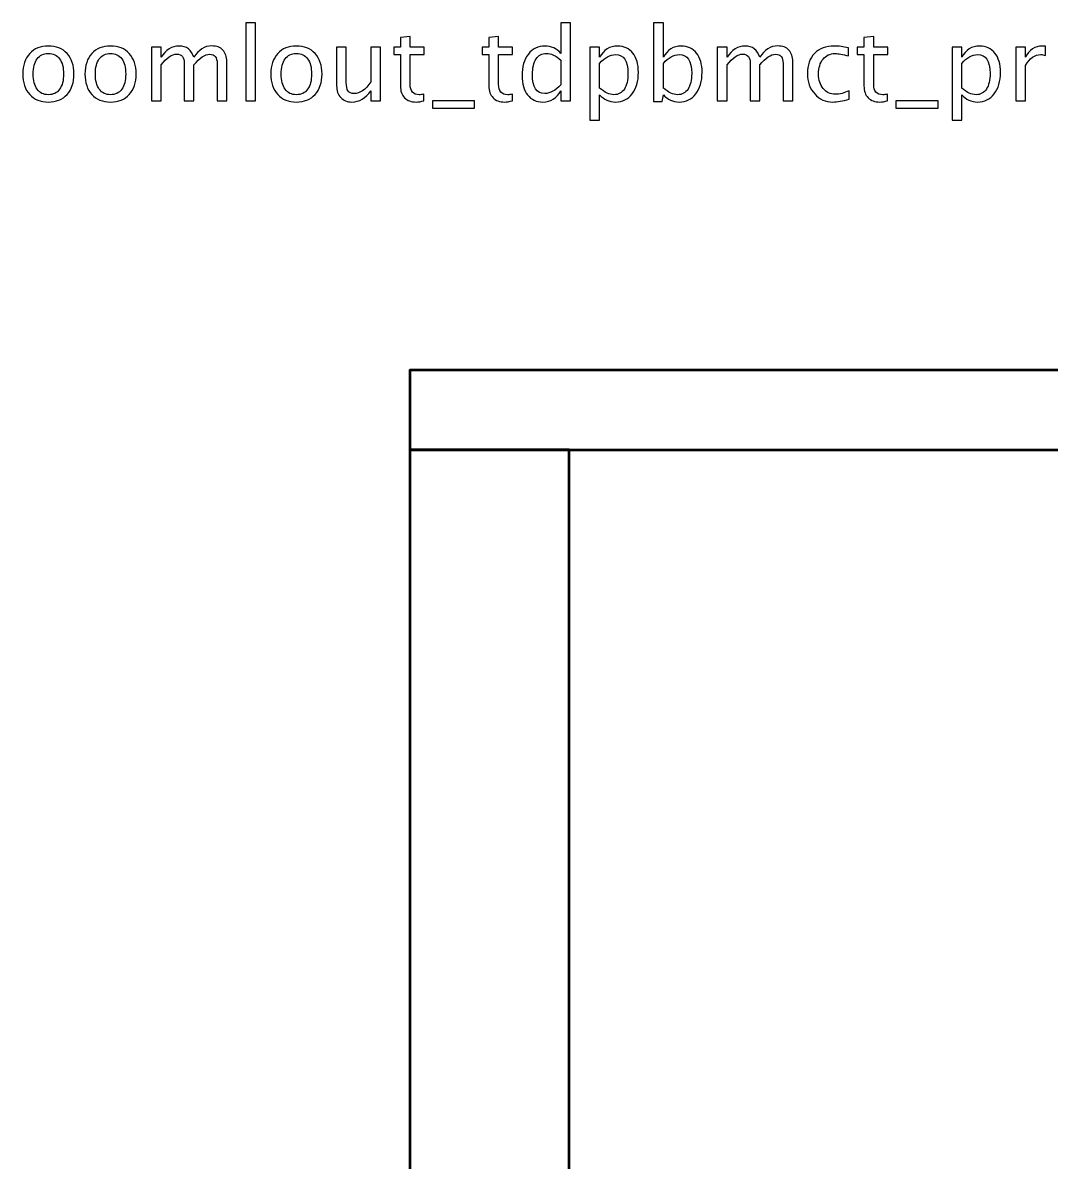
# Model space of a CAD drawing. Header units: centimetres. Extents: x -27.2 to 31.2, y -25.2 to 36.7.
# Drawn here: x -27.22 to -1.4, y 8.12 to 36.72 of the extents above; entities that cross this region are included whole.
import ezdxf

# ---------------------------------------------------------------- set-up
doc = ezdxf.new("R2010")
doc.units = ezdxf.units.CM
doc.header["$MEASUREMENT"] = 0
doc.layers.add('Layer 1', color=7, linetype='Continuous')

msp = doc.modelspace()

# ---------------------------------------------------------------- linework, layer by layer
at = {"layer": 'Layer 1', "lineweight": 53}
for points in [[(-17.5, 25.99999), (17.5, 25.99999), (17.5, 27.99999), (-17.5, 27.99999), (-17.5, 25.99999)], [(-17.5, -19.00001), (-13.5, -19.00001), (-13.5, 25.99999), (-17.5, 25.99999), (-17.5, -19.00001)]]:
    msp.add_lwpolyline(points, close=True, dxfattribs=at)
at = {"layer": 'Layer 1'}
for points, knots in [([(-21.61954, 34.76594), (-21.61954, 34.76594), (-21.61954, 36.72428), (-21.61954, 36.72428), (-21.61954, 36.72428), (-21.61954, 36.72428), (-21.3757, 36.72428), (-21.3757, 36.72428), (-21.3757, 36.72428), (-21.3757, 36.72428), (-21.3757, 34.76594), (-21.3757, 34.76594), (-21.3757, 34.76594), (-21.3757, 34.76594), (-21.61954, 34.76594), (-21.61954, 34.76594)], [0, 0, 0, 0, 0.2, 0.2, 0.2, 0.2, 0.4, 0.4, 0.4, 0.4, 0.6, 0.6, 0.6, 0.6, 1, 1, 1, 1]), ([(-13.71252, 34.76594), (-13.71252, 34.76594), (-13.71252, 35.01867), (-13.71252, 35.01867), (-13.71252, 35.01867), (-13.812, 34.82986), (-13.96186, 34.73546), (-14.1621, 34.73546), (-14.1621, 34.73546), (-14.32466, 34.73546), (-14.45251, 34.7943), (-14.54564, 34.91241), (-14.54564, 34.91241), (-14.63877, 35.03052), (-14.68534, 35.19181), (-14.68534, 35.39628), (-14.68534, 35.39628), (-14.68534, 35.6198), (-14.63242, 35.79972), (-14.52701, 35.93603), (-14.52701, 35.93603), (-14.42118, 36.07192), (-14.28233, 36.14008), (-14.11003, 36.14008), (-14.11003, 36.14008), (-13.95043, 36.14008), (-13.81751, 36.07912), (-13.71252, 35.95678), (-13.71252, 35.95678), (-13.71252, 35.95678), (-13.71252, 36.72428), (-13.71252, 36.72428), (-13.71252, 36.72428), (-13.71252, 36.72428), (-13.46868, 36.72428), (-13.46868, 36.72428), (-13.46868, 36.72428), (-13.46868, 36.72428), (-13.46868, 34.76594), (-13.46868, 34.76594), (-13.46868, 34.76594), (-13.46868, 34.76594), (-13.71252, 34.76594), (-13.71252, 34.76594)], [0, 0, 0, 0, 0.08333333, 0.08333333, 0.08333333, 0.08333333, 0.16666667, 0.16666667, 0.16666667, 0.16666667, 0.25, 0.25, 0.25, 0.25, 0.33333333, 0.33333333, 0.33333333, 0.33333333, 0.41666667, 0.41666667, 0.41666667, 0.41666667, 0.5, 0.5, 0.5, 0.5, 0.58333333, 0.58333333, 0.58333333, 0.58333333, 0.66666667, 0.66666667, 0.66666667, 0.66666667, 0.75, 0.75, 0.75, 0.75, 0.83333333, 0.83333333, 0.83333333, 0.83333333, 1, 1, 1, 1]), ([(-11.38164, 34.7507), (-11.38164, 34.7507), (-11.38164, 36.72428), (-11.38164, 36.72428), (-11.38164, 36.72428), (-11.38164, 36.72428), (-11.1378, 36.72428), (-11.1378, 36.72428), (-11.1378, 36.72428), (-11.1378, 36.72428), (-11.1378, 35.85772), (-11.1378, 35.85772), (-11.1378, 35.85772), (-11.03789, 36.0461), (-10.88761, 36.14008), (-10.68737, 36.14008), (-10.68737, 36.14008), (-10.52524, 36.14008), (-10.39781, 36.08124), (-10.30468, 35.96313), (-10.30468, 35.96313), (-10.21155, 35.84502), (-10.16498, 35.68373), (-10.16498, 35.47926), (-10.16498, 35.47926), (-10.16498, 35.25658), (-10.2179, 35.07667), (-10.32331, 34.94035), (-10.32331, 34.94035), (-10.42872, 34.80362), (-10.56757, 34.73546), (-10.73944, 34.73546), (-10.73944, 34.73546), (-10.89904, 34.73546), (-11.03197, 34.79642), (-11.1378, 34.91876), (-11.1378, 34.91876), (-11.1378, 34.91876), (-11.16743, 34.7507), (-11.16743, 34.7507), (-11.16743, 34.7507), (-11.16743, 34.7507), (-11.38164, 34.7507), (-11.38164, 34.7507)], [0, 0, 0, 0, 0.08333333, 0.08333333, 0.08333333, 0.08333333, 0.16666667, 0.16666667, 0.16666667, 0.16666667, 0.25, 0.25, 0.25, 0.25, 0.33333333, 0.33333333, 0.33333333, 0.33333333, 0.41666667, 0.41666667, 0.41666667, 0.41666667, 0.5, 0.5, 0.5, 0.5, 0.58333333, 0.58333333, 0.58333333, 0.58333333, 0.66666667, 0.66666667, 0.66666667, 0.66666667, 0.75, 0.75, 0.75, 0.75, 0.83333333, 0.83333333, 0.83333333, 0.83333333, 1, 1, 1, 1]), ([(-17.1466, 34.76636), (-17.22195, 34.74562), (-17.28757, 34.73546), (-17.34303, 34.73546), (-17.34303, 34.73546), (-17.46749, 34.73546), (-17.56443, 34.77102), (-17.63386, 34.84214), (-17.63386, 34.84214), (-17.70371, 34.91326), (-17.73842, 35.0119), (-17.73842, 35.13847), (-17.73842, 35.13847), (-17.73842, 35.13847), (-17.73842, 35.92926), (-17.73842, 35.92926), (-17.73842, 35.92926), (-17.73842, 35.92926), (-17.90691, 35.92926), (-17.90691, 35.92926), (-17.90691, 35.92926), (-17.90691, 35.92926), (-17.90691, 36.11214), (-17.90691, 36.11214), (-17.90691, 36.11214), (-17.90691, 36.11214), (-17.73842, 36.11214), (-17.73842, 36.11214), (-17.73842, 36.11214), (-17.73842, 36.11214), (-17.73842, 36.35556), (-17.73842, 36.35556), (-17.73842, 36.35556), (-17.73842, 36.35556), (-17.49458, 36.37884), (-17.49458, 36.37884), (-17.49458, 36.37884), (-17.49458, 36.37884), (-17.49458, 36.11214), (-17.49458, 36.11214), (-17.49458, 36.11214), (-17.49458, 36.11214), (-17.14152, 36.11214), (-17.14152, 36.11214), (-17.14152, 36.11214), (-17.14152, 36.11214), (-17.14152, 35.92926), (-17.14152, 35.92926), (-17.14152, 35.92926), (-17.14152, 35.92926), (-17.49458, 35.92926), (-17.49458, 35.92926), (-17.49458, 35.92926), (-17.49458, 35.92926), (-17.49458, 35.1825), (-17.49458, 35.1825), (-17.49458, 35.1825), (-17.49458, 35.00639), (-17.41796, 34.91834), (-17.26513, 34.91834), (-17.26513, 34.91834), (-17.23254, 34.91834), (-17.19317, 34.92384), (-17.1466, 34.93443), (-17.1466, 34.93443), (-17.1466, 34.93443), (-17.1466, 34.76636), (-17.1466, 34.76636)], [0, 0, 0, 0, 0.05555556, 0.05555556, 0.05555556, 0.05555556, 0.11111111, 0.11111111, 0.11111111, 0.11111111, 0.16666667, 0.16666667, 0.16666667, 0.16666667, 0.22222222, 0.22222222, 0.22222222, 0.22222222, 0.27777778, 0.27777778, 0.27777778, 0.27777778, 0.33333333, 0.33333333, 0.33333333, 0.33333333, 0.38888889, 0.38888889, 0.38888889, 0.38888889, 0.44444444, 0.44444444, 0.44444444, 0.44444444, 0.5, 0.5, 0.5, 0.5, 0.55555556, 0.55555556, 0.55555556, 0.55555556, 0.61111111, 0.61111111, 0.61111111, 0.61111111, 0.66666667, 0.66666667, 0.66666667, 0.66666667, 0.72222222, 0.72222222, 0.72222222, 0.72222222, 0.77777778, 0.77777778, 0.77777778, 0.77777778, 0.83333333, 0.83333333, 0.83333333, 0.83333333, 0.88888889, 0.88888889, 0.88888889, 0.88888889, 1, 1, 1, 1]), ([(-14.92664, 34.76636), (-15.00199, 34.74562), (-15.06761, 34.73546), (-15.12307, 34.73546), (-15.12307, 34.73546), (-15.24753, 34.73546), (-15.34447, 34.77102), (-15.4139, 34.84214), (-15.4139, 34.84214), (-15.48375, 34.91326), (-15.51846, 35.0119), (-15.51846, 35.13847), (-15.51846, 35.13847), (-15.51846, 35.13847), (-15.51846, 35.92926), (-15.51846, 35.92926), (-15.51846, 35.92926), (-15.51846, 35.92926), (-15.68695, 35.92926), (-15.68695, 35.92926), (-15.68695, 35.92926), (-15.68695, 35.92926), (-15.68695, 36.11214), (-15.68695, 36.11214), (-15.68695, 36.11214), (-15.68695, 36.11214), (-15.51846, 36.11214), (-15.51846, 36.11214), (-15.51846, 36.11214), (-15.51846, 36.11214), (-15.51846, 36.35556), (-15.51846, 36.35556), (-15.51846, 36.35556), (-15.51846, 36.35556), (-15.27462, 36.37884), (-15.27462, 36.37884), (-15.27462, 36.37884), (-15.27462, 36.37884), (-15.27462, 36.11214), (-15.27462, 36.11214), (-15.27462, 36.11214), (-15.27462, 36.11214), (-14.92156, 36.11214), (-14.92156, 36.11214), (-14.92156, 36.11214), (-14.92156, 36.11214), (-14.92156, 35.92926), (-14.92156, 35.92926), (-14.92156, 35.92926), (-14.92156, 35.92926), (-15.27462, 35.92926), (-15.27462, 35.92926), (-15.27462, 35.92926), (-15.27462, 35.92926), (-15.27462, 35.1825), (-15.27462, 35.1825), (-15.27462, 35.1825), (-15.27462, 35.00639), (-15.198, 34.91834), (-15.04517, 34.91834), (-15.04517, 34.91834), (-15.01258, 34.91834), (-14.97321, 34.92384), (-14.92664, 34.93443), (-14.92664, 34.93443), (-14.92664, 34.93443), (-14.92664, 34.76636), (-14.92664, 34.76636)], [0, 0, 0, 0, 0.05555556, 0.05555556, 0.05555556, 0.05555556, 0.11111111, 0.11111111, 0.11111111, 0.11111111, 0.16666667, 0.16666667, 0.16666667, 0.16666667, 0.22222222, 0.22222222, 0.22222222, 0.22222222, 0.27777778, 0.27777778, 0.27777778, 0.27777778, 0.33333333, 0.33333333, 0.33333333, 0.33333333, 0.38888889, 0.38888889, 0.38888889, 0.38888889, 0.44444444, 0.44444444, 0.44444444, 0.44444444, 0.5, 0.5, 0.5, 0.5, 0.55555556, 0.55555556, 0.55555556, 0.55555556, 0.61111111, 0.61111111, 0.61111111, 0.61111111, 0.66666667, 0.66666667, 0.66666667, 0.66666667, 0.72222222, 0.72222222, 0.72222222, 0.72222222, 0.77777778, 0.77777778, 0.77777778, 0.77777778, 0.83333333, 0.83333333, 0.83333333, 0.83333333, 0.88888889, 0.88888889, 0.88888889, 0.88888889, 1, 1, 1, 1]), ([(-5.50874, 34.76636), (-5.58409, 34.74562), (-5.64971, 34.73546), (-5.70517, 34.73546), (-5.70517, 34.73546), (-5.82963, 34.73546), (-5.92657, 34.77102), (-5.996, 34.84214), (-5.996, 34.84214), (-6.06585, 34.91326), (-6.10056, 35.0119), (-6.10056, 35.13847), (-6.10056, 35.13847), (-6.10056, 35.13847), (-6.10056, 35.92926), (-6.10056, 35.92926), (-6.10056, 35.92926), (-6.10056, 35.92926), (-6.26905, 35.92926), (-6.26905, 35.92926), (-6.26905, 35.92926), (-6.26905, 35.92926), (-6.26905, 36.11214), (-6.26905, 36.11214), (-6.26905, 36.11214), (-6.26905, 36.11214), (-6.10056, 36.11214), (-6.10056, 36.11214), (-6.10056, 36.11214), (-6.10056, 36.11214), (-6.10056, 36.35556), (-6.10056, 36.35556), (-6.10056, 36.35556), (-6.10056, 36.35556), (-5.85672, 36.37884), (-5.85672, 36.37884), (-5.85672, 36.37884), (-5.85672, 36.37884), (-5.85672, 36.11214), (-5.85672, 36.11214), (-5.85672, 36.11214), (-5.85672, 36.11214), (-5.50366, 36.11214), (-5.50366, 36.11214), (-5.50366, 36.11214), (-5.50366, 36.11214), (-5.50366, 35.92926), (-5.50366, 35.92926), (-5.50366, 35.92926), (-5.50366, 35.92926), (-5.85672, 35.92926), (-5.85672, 35.92926), (-5.85672, 35.92926), (-5.85672, 35.92926), (-5.85672, 35.1825), (-5.85672, 35.1825), (-5.85672, 35.1825), (-5.85672, 35.00639), (-5.7801, 34.91834), (-5.62727, 34.91834), (-5.62727, 34.91834), (-5.59468, 34.91834), (-5.55531, 34.92384), (-5.50874, 34.93443), (-5.50874, 34.93443), (-5.50874, 34.93443), (-5.50874, 34.76636), (-5.50874, 34.76636)], [0, 0, 0, 0, 0.05555556, 0.05555556, 0.05555556, 0.05555556, 0.11111111, 0.11111111, 0.11111111, 0.11111111, 0.16666667, 0.16666667, 0.16666667, 0.16666667, 0.22222222, 0.22222222, 0.22222222, 0.22222222, 0.27777778, 0.27777778, 0.27777778, 0.27777778, 0.33333333, 0.33333333, 0.33333333, 0.33333333, 0.38888889, 0.38888889, 0.38888889, 0.38888889, 0.44444444, 0.44444444, 0.44444444, 0.44444444, 0.5, 0.5, 0.5, 0.5, 0.55555556, 0.55555556, 0.55555556, 0.55555556, 0.61111111, 0.61111111, 0.61111111, 0.61111111, 0.66666667, 0.66666667, 0.66666667, 0.66666667, 0.72222222, 0.72222222, 0.72222222, 0.72222222, 0.77777778, 0.77777778, 0.77777778, 0.77777778, 0.83333333, 0.83333333, 0.83333333, 0.83333333, 0.88888889, 0.88888889, 0.88888889, 0.88888889, 1, 1, 1, 1]), ([(-26.57593, 34.73546), (-26.77363, 34.73546), (-26.93026, 34.79854), (-27.04541, 34.92469), (-27.04541, 34.92469), (-27.16098, 35.05084), (-27.21855, 35.22229), (-27.21855, 35.43862), (-27.21855, 35.43862), (-27.21855, 35.65452), (-27.16098, 35.82554), (-27.04541, 35.95127), (-27.04541, 35.95127), (-26.93026, 36.077), (-26.77363, 36.14008), (-26.57593, 36.14008), (-26.57593, 36.14008), (-26.37823, 36.14008), (-26.2216, 36.077), (-26.10645, 35.95127), (-26.10645, 35.95127), (-25.99088, 35.82554), (-25.93331, 35.65452), (-25.93331, 35.43862), (-25.93331, 35.43862), (-25.93331, 35.22229), (-25.99088, 35.05084), (-26.10645, 34.92469), (-26.10645, 34.92469), (-26.2216, 34.79854), (-26.37823, 34.73546), (-26.57593, 34.73546)], [0, 0, 0, 0, 0.11111111, 0.11111111, 0.11111111, 0.11111111, 0.22222222, 0.22222222, 0.22222222, 0.22222222, 0.33333333, 0.33333333, 0.33333333, 0.33333333, 0.44444444, 0.44444444, 0.44444444, 0.44444444, 0.55555556, 0.55555556, 0.55555556, 0.55555556, 0.66666667, 0.66666667, 0.66666667, 0.66666667, 0.77777778, 0.77777778, 0.77777778, 0.77777778, 1, 1, 1, 1]), ([(-25.01552, 34.73546), (-25.21322, 34.73546), (-25.36985, 34.79854), (-25.485, 34.92469), (-25.485, 34.92469), (-25.60057, 35.05084), (-25.65814, 35.22229), (-25.65814, 35.43862), (-25.65814, 35.43862), (-25.65814, 35.65452), (-25.60057, 35.82554), (-25.485, 35.95127), (-25.485, 35.95127), (-25.36985, 36.077), (-25.21322, 36.14008), (-25.01552, 36.14008), (-25.01552, 36.14008), (-24.81782, 36.14008), (-24.66119, 36.077), (-24.54604, 35.95127), (-24.54604, 35.95127), (-24.43047, 35.82554), (-24.3729, 35.65452), (-24.3729, 35.43862), (-24.3729, 35.43862), (-24.3729, 35.22229), (-24.43047, 35.05084), (-24.54604, 34.92469), (-24.54604, 34.92469), (-24.66119, 34.79854), (-24.81782, 34.73546), (-25.01552, 34.73546)], [0, 0, 0, 0, 0.11111111, 0.11111111, 0.11111111, 0.11111111, 0.22222222, 0.22222222, 0.22222222, 0.22222222, 0.33333333, 0.33333333, 0.33333333, 0.33333333, 0.44444444, 0.44444444, 0.44444444, 0.44444444, 0.55555556, 0.55555556, 0.55555556, 0.55555556, 0.66666667, 0.66666667, 0.66666667, 0.66666667, 0.77777778, 0.77777778, 0.77777778, 0.77777778, 1, 1, 1, 1]), ([(-23.99105, 34.76594), (-23.99105, 34.76594), (-23.99105, 36.11214), (-23.99105, 36.11214), (-23.99105, 36.11214), (-23.99105, 36.11214), (-23.74721, 36.11214), (-23.74721, 36.11214), (-23.74721, 36.11214), (-23.74721, 36.11214), (-23.74721, 35.85772), (-23.74721, 35.85772), (-23.74721, 35.85772), (-23.62825, 36.0461), (-23.47585, 36.14008), (-23.28916, 36.14008), (-23.28916, 36.14008), (-23.10925, 36.14008), (-22.9869, 36.0461), (-22.92171, 35.85772), (-22.92171, 35.85772), (-22.80614, 36.04779), (-22.65543, 36.14262), (-22.47044, 36.14262), (-22.47044, 36.14262), (-22.35233, 36.14262), (-22.26046, 36.10791), (-22.19485, 36.03806), (-22.19485, 36.03806), (-22.12923, 35.96821), (-22.09621, 35.87042), (-22.09621, 35.74469), (-22.09621, 35.74469), (-22.09621, 35.74469), (-22.09621, 34.76594), (-22.09621, 34.76594), (-22.09621, 34.76594), (-22.09621, 34.76594), (-22.34005, 34.76594), (-22.34005, 34.76594), (-22.34005, 34.76594), (-22.34005, 34.76594), (-22.34005, 35.70447), (-22.34005, 35.70447), (-22.34005, 35.70447), (-22.34005, 35.85772), (-22.40101, 35.93434), (-22.52293, 35.93434), (-22.52293, 35.93434), (-22.64951, 35.93434), (-22.78243, 35.84502), (-22.92171, 35.66595), (-22.92171, 35.66595), (-22.92171, 35.66595), (-22.92171, 34.76594), (-22.92171, 34.76594), (-22.92171, 34.76594), (-22.92171, 34.76594), (-23.16555, 34.76594), (-23.16555, 34.76594), (-23.16555, 34.76594), (-23.16555, 34.76594), (-23.16555, 35.70532), (-23.16555, 35.70532), (-23.16555, 35.70532), (-23.16555, 35.85983), (-23.22736, 35.93688), (-23.35139, 35.93688), (-23.35139, 35.93688), (-23.47458, 35.93688), (-23.60666, 35.84713), (-23.74721, 35.66722), (-23.74721, 35.66722), (-23.74721, 35.66722), (-23.74721, 34.76594), (-23.74721, 34.76594), (-23.74721, 34.76594), (-23.74721, 34.76594), (-23.99105, 34.76594), (-23.99105, 34.76594)], [0, 0, 0, 0, 0.04761905, 0.04761905, 0.04761905, 0.04761905, 0.0952381, 0.0952381, 0.0952381, 0.0952381, 0.14285714, 0.14285714, 0.14285714, 0.14285714, 0.19047619, 0.19047619, 0.19047619, 0.19047619, 0.23809524, 0.23809524, 0.23809524, 0.23809524, 0.28571429, 0.28571429, 0.28571429, 0.28571429, 0.33333333, 0.33333333, 0.33333333, 0.33333333, 0.38095238, 0.38095238, 0.38095238, 0.38095238, 0.42857143, 0.42857143, 0.42857143, 0.42857143, 0.47619048, 0.47619048, 0.47619048, 0.47619048, 0.52380952, 0.52380952, 0.52380952, 0.52380952, 0.57142857, 0.57142857, 0.57142857, 0.57142857, 0.61904762, 0.61904762, 0.61904762, 0.61904762, 0.66666667, 0.66666667, 0.66666667, 0.66666667, 0.71428571, 0.71428571, 0.71428571, 0.71428571, 0.76190476, 0.76190476, 0.76190476, 0.76190476, 0.80952381, 0.80952381, 0.80952381, 0.80952381, 0.85714286, 0.85714286, 0.85714286, 0.85714286, 0.9047619, 0.9047619, 0.9047619, 0.9047619, 1, 1, 1, 1]), ([(-20.34954, 34.73546), (-20.54724, 34.73546), (-20.70387, 34.79854), (-20.81902, 34.92469), (-20.81902, 34.92469), (-20.93459, 35.05084), (-20.99216, 35.22229), (-20.99216, 35.43862), (-20.99216, 35.43862), (-20.99216, 35.65452), (-20.93459, 35.82554), (-20.81902, 35.95127), (-20.81902, 35.95127), (-20.70387, 36.077), (-20.54724, 36.14008), (-20.34954, 36.14008), (-20.34954, 36.14008), (-20.15184, 36.14008), (-19.99521, 36.077), (-19.88006, 35.95127), (-19.88006, 35.95127), (-19.76449, 35.82554), (-19.70692, 35.65452), (-19.70692, 35.43862), (-19.70692, 35.43862), (-19.70692, 35.22229), (-19.76449, 35.05084), (-19.88006, 34.92469), (-19.88006, 34.92469), (-19.99521, 34.79854), (-20.15184, 34.73546), (-20.34954, 34.73546)], [0, 0, 0, 0, 0.11111111, 0.11111111, 0.11111111, 0.11111111, 0.22222222, 0.22222222, 0.22222222, 0.22222222, 0.33333333, 0.33333333, 0.33333333, 0.33333333, 0.44444444, 0.44444444, 0.44444444, 0.44444444, 0.55555556, 0.55555556, 0.55555556, 0.55555556, 0.66666667, 0.66666667, 0.66666667, 0.66666667, 0.77777778, 0.77777778, 0.77777778, 0.77777778, 1, 1, 1, 1]), ([(-18.48179, 34.76594), (-18.48179, 34.76594), (-18.48179, 35.01909), (-18.48179, 35.01909), (-18.48179, 35.01909), (-18.61175, 34.82986), (-18.76966, 34.73546), (-18.95508, 34.73546), (-18.95508, 34.73546), (-19.07276, 34.73546), (-19.16632, 34.77229), (-19.23575, 34.84637), (-19.23575, 34.84637), (-19.3056, 34.92046), (-19.34031, 35.01994), (-19.34031, 35.14567), (-19.34031, 35.14567), (-19.34031, 35.14567), (-19.34031, 36.11214), (-19.34031, 36.11214), (-19.34031, 36.11214), (-19.34031, 36.11214), (-19.09647, 36.11214), (-19.09647, 36.11214), (-19.09647, 36.11214), (-19.09647, 36.11214), (-19.09647, 35.22526), (-19.09647, 35.22526), (-19.09647, 35.22526), (-19.09647, 35.12408), (-19.08165, 35.05254), (-19.05244, 35.0102), (-19.05244, 35.0102), (-19.02281, 34.96745), (-18.9737, 34.94628), (-18.9047, 34.94628), (-18.9047, 34.94628), (-18.75569, 34.94628), (-18.61429, 35.04407), (-18.48179, 35.24007), (-18.48179, 35.24007), (-18.48179, 35.24007), (-18.48179, 36.11214), (-18.48179, 36.11214), (-18.48179, 36.11214), (-18.48179, 36.11214), (-18.23795, 36.11214), (-18.23795, 36.11214), (-18.23795, 36.11214), (-18.23795, 36.11214), (-18.23795, 34.76594), (-18.23795, 34.76594), (-18.23795, 34.76594), (-18.23795, 34.76594), (-18.48179, 34.76594), (-18.48179, 34.76594)], [0, 0, 0, 0, 0.06666667, 0.06666667, 0.06666667, 0.06666667, 0.13333333, 0.13333333, 0.13333333, 0.13333333, 0.2, 0.2, 0.2, 0.2, 0.26666667, 0.26666667, 0.26666667, 0.26666667, 0.33333333, 0.33333333, 0.33333333, 0.33333333, 0.4, 0.4, 0.4, 0.4, 0.46666667, 0.46666667, 0.46666667, 0.46666667, 0.53333333, 0.53333333, 0.53333333, 0.53333333, 0.6, 0.6, 0.6, 0.6, 0.66666667, 0.66666667, 0.66666667, 0.66666667, 0.73333333, 0.73333333, 0.73333333, 0.73333333, 0.8, 0.8, 0.8, 0.8, 0.86666667, 0.86666667, 0.86666667, 0.86666667, 1, 1, 1, 1]), ([(-12.98015, 34.27572), (-12.98015, 34.27572), (-12.98015, 36.11214), (-12.98015, 36.11214), (-12.98015, 36.11214), (-12.98015, 36.11214), (-12.73631, 36.11214), (-12.73631, 36.11214), (-12.73631, 36.11214), (-12.73631, 36.11214), (-12.73631, 35.85772), (-12.73631, 35.85772), (-12.73631, 35.85772), (-12.6364, 36.0461), (-12.48612, 36.14008), (-12.28588, 36.14008), (-12.28588, 36.14008), (-12.12375, 36.14008), (-11.99632, 36.08124), (-11.90319, 35.96313), (-11.90319, 35.96313), (-11.81006, 35.84502), (-11.76349, 35.68373), (-11.76349, 35.47926), (-11.76349, 35.47926), (-11.76349, 35.25658), (-11.81641, 35.07667), (-11.92182, 34.94035), (-11.92182, 34.94035), (-12.02723, 34.80362), (-12.16608, 34.73546), (-12.33795, 34.73546), (-12.33795, 34.73546), (-12.49755, 34.73546), (-12.63048, 34.79642), (-12.73631, 34.91876), (-12.73631, 34.91876), (-12.73631, 34.91876), (-12.73631, 34.27572), (-12.73631, 34.27572), (-12.73631, 34.27572), (-12.73631, 34.27572), (-12.98015, 34.27572), (-12.98015, 34.27572)], [0, 0, 0, 0, 0.08333333, 0.08333333, 0.08333333, 0.08333333, 0.16666667, 0.16666667, 0.16666667, 0.16666667, 0.25, 0.25, 0.25, 0.25, 0.33333333, 0.33333333, 0.33333333, 0.33333333, 0.41666667, 0.41666667, 0.41666667, 0.41666667, 0.5, 0.5, 0.5, 0.5, 0.58333333, 0.58333333, 0.58333333, 0.58333333, 0.66666667, 0.66666667, 0.66666667, 0.66666667, 0.75, 0.75, 0.75, 0.75, 0.83333333, 0.83333333, 0.83333333, 0.83333333, 1, 1, 1, 1]), ([(-9.78313, 34.76594), (-9.78313, 34.76594), (-9.78313, 36.11214), (-9.78313, 36.11214), (-9.78313, 36.11214), (-9.78313, 36.11214), (-9.53929, 36.11214), (-9.53929, 36.11214), (-9.53929, 36.11214), (-9.53929, 36.11214), (-9.53929, 35.85772), (-9.53929, 35.85772), (-9.53929, 35.85772), (-9.42033, 36.0461), (-9.26793, 36.14008), (-9.08124, 36.14008), (-9.08124, 36.14008), (-8.90133, 36.14008), (-8.77898, 36.0461), (-8.71379, 35.85772), (-8.71379, 35.85772), (-8.59822, 36.04779), (-8.44751, 36.14262), (-8.26252, 36.14262), (-8.26252, 36.14262), (-8.14441, 36.14262), (-8.05254, 36.10791), (-7.98693, 36.03806), (-7.98693, 36.03806), (-7.92131, 35.96821), (-7.88829, 35.87042), (-7.88829, 35.74469), (-7.88829, 35.74469), (-7.88829, 35.74469), (-7.88829, 34.76594), (-7.88829, 34.76594), (-7.88829, 34.76594), (-7.88829, 34.76594), (-8.13213, 34.76594), (-8.13213, 34.76594), (-8.13213, 34.76594), (-8.13213, 34.76594), (-8.13213, 35.70447), (-8.13213, 35.70447), (-8.13213, 35.70447), (-8.13213, 35.85772), (-8.19309, 35.93434), (-8.31501, 35.93434), (-8.31501, 35.93434), (-8.44159, 35.93434), (-8.57451, 35.84502), (-8.71379, 35.66595), (-8.71379, 35.66595), (-8.71379, 35.66595), (-8.71379, 34.76594), (-8.71379, 34.76594), (-8.71379, 34.76594), (-8.71379, 34.76594), (-8.95763, 34.76594), (-8.95763, 34.76594), (-8.95763, 34.76594), (-8.95763, 34.76594), (-8.95763, 35.70532), (-8.95763, 35.70532), (-8.95763, 35.70532), (-8.95763, 35.85983), (-9.01944, 35.93688), (-9.14347, 35.93688), (-9.14347, 35.93688), (-9.26666, 35.93688), (-9.39874, 35.84713), (-9.53929, 35.66722), (-9.53929, 35.66722), (-9.53929, 35.66722), (-9.53929, 34.76594), (-9.53929, 34.76594), (-9.53929, 34.76594), (-9.53929, 34.76594), (-9.78313, 34.76594), (-9.78313, 34.76594)], [0, 0, 0, 0, 0.04761905, 0.04761905, 0.04761905, 0.04761905, 0.0952381, 0.0952381, 0.0952381, 0.0952381, 0.14285714, 0.14285714, 0.14285714, 0.14285714, 0.19047619, 0.19047619, 0.19047619, 0.19047619, 0.23809524, 0.23809524, 0.23809524, 0.23809524, 0.28571429, 0.28571429, 0.28571429, 0.28571429, 0.33333333, 0.33333333, 0.33333333, 0.33333333, 0.38095238, 0.38095238, 0.38095238, 0.38095238, 0.42857143, 0.42857143, 0.42857143, 0.42857143, 0.47619048, 0.47619048, 0.47619048, 0.47619048, 0.52380952, 0.52380952, 0.52380952, 0.52380952, 0.57142857, 0.57142857, 0.57142857, 0.57142857, 0.61904762, 0.61904762, 0.61904762, 0.61904762, 0.66666667, 0.66666667, 0.66666667, 0.66666667, 0.71428571, 0.71428571, 0.71428571, 0.71428571, 0.76190476, 0.76190476, 0.76190476, 0.76190476, 0.80952381, 0.80952381, 0.80952381, 0.80952381, 0.85714286, 0.85714286, 0.85714286, 0.85714286, 0.9047619, 0.9047619, 0.9047619, 0.9047619, 1, 1, 1, 1]), ([(-6.4769, 34.80658), (-6.6348, 34.75917), (-6.77112, 34.73546), (-6.88584, 34.73546), (-6.88584, 34.73546), (-7.06787, 34.73546), (-7.21858, 34.80277), (-7.33838, 34.93697), (-7.33838, 34.93697), (-7.45819, 35.07159), (-7.5183, 35.24134), (-7.5183, 35.44581), (-7.5183, 35.44581), (-7.5183, 35.66425), (-7.45903, 35.83486), (-7.3405, 35.95678), (-7.3405, 35.95678), (-7.22197, 36.07912), (-7.05644, 36.14008), (-6.84393, 36.14008), (-6.84393, 36.14008), (-6.73937, 36.14008), (-6.62168, 36.12569), (-6.49214, 36.0969), (-6.49214, 36.0969), (-6.49214, 36.0969), (-6.49214, 35.89116), (-6.49214, 35.89116), (-6.49214, 35.89116), (-6.62972, 35.9318), (-6.74191, 35.95212), (-6.82827, 35.95212), (-6.82827, 35.95212), (-6.95357, 35.95212), (-7.0539, 35.90513), (-7.12883, 35.81157), (-7.12883, 35.81157), (-7.20376, 35.71802), (-7.24144, 35.59313), (-7.24144, 35.43735), (-7.24144, 35.43735), (-7.24144, 35.28622), (-7.20249, 35.1643), (-7.12502, 35.07074), (-7.12502, 35.07074), (-7.04755, 34.97761), (-6.94638, 34.93104), (-6.82065, 34.93104), (-6.82065, 34.93104), (-6.70931, 34.93104), (-6.59501, 34.95983), (-6.4769, 35.0174), (-6.4769, 35.0174), (-6.4769, 35.0174), (-6.4769, 34.80658), (-6.4769, 34.80658)], [0, 0, 0, 0, 0.06666667, 0.06666667, 0.06666667, 0.06666667, 0.13333333, 0.13333333, 0.13333333, 0.13333333, 0.2, 0.2, 0.2, 0.2, 0.26666667, 0.26666667, 0.26666667, 0.26666667, 0.33333333, 0.33333333, 0.33333333, 0.33333333, 0.4, 0.4, 0.4, 0.4, 0.46666667, 0.46666667, 0.46666667, 0.46666667, 0.53333333, 0.53333333, 0.53333333, 0.53333333, 0.6, 0.6, 0.6, 0.6, 0.66666667, 0.66666667, 0.66666667, 0.66666667, 0.73333333, 0.73333333, 0.73333333, 0.73333333, 0.8, 0.8, 0.8, 0.8, 0.86666667, 0.86666667, 0.86666667, 0.86666667, 1, 1, 1, 1]), ([(-3.89076, 34.27572), (-3.89076, 34.27572), (-3.89076, 36.11214), (-3.89076, 36.11214), (-3.89076, 36.11214), (-3.89076, 36.11214), (-3.64692, 36.11214), (-3.64692, 36.11214), (-3.64692, 36.11214), (-3.64692, 36.11214), (-3.64692, 35.85772), (-3.64692, 35.85772), (-3.64692, 35.85772), (-3.54701, 36.0461), (-3.39673, 36.14008), (-3.19649, 36.14008), (-3.19649, 36.14008), (-3.03436, 36.14008), (-2.90693, 36.08124), (-2.8138, 35.96313), (-2.8138, 35.96313), (-2.72067, 35.84502), (-2.6741, 35.68373), (-2.6741, 35.47926), (-2.6741, 35.47926), (-2.6741, 35.25658), (-2.72702, 35.07667), (-2.83243, 34.94035), (-2.83243, 34.94035), (-2.93784, 34.80362), (-3.07669, 34.73546), (-3.24856, 34.73546), (-3.24856, 34.73546), (-3.40816, 34.73546), (-3.54109, 34.79642), (-3.64692, 34.91876), (-3.64692, 34.91876), (-3.64692, 34.91876), (-3.64692, 34.27572), (-3.64692, 34.27572), (-3.64692, 34.27572), (-3.64692, 34.27572), (-3.89076, 34.27572), (-3.89076, 34.27572)], [0, 0, 0, 0, 0.08333333, 0.08333333, 0.08333333, 0.08333333, 0.16666667, 0.16666667, 0.16666667, 0.16666667, 0.25, 0.25, 0.25, 0.25, 0.33333333, 0.33333333, 0.33333333, 0.33333333, 0.41666667, 0.41666667, 0.41666667, 0.41666667, 0.5, 0.5, 0.5, 0.5, 0.58333333, 0.58333333, 0.58333333, 0.58333333, 0.66666667, 0.66666667, 0.66666667, 0.66666667, 0.75, 0.75, 0.75, 0.75, 0.83333333, 0.83333333, 0.83333333, 0.83333333, 1, 1, 1, 1]), ([(-2.29225, 34.76594), (-2.29225, 34.76594), (-2.29225, 36.11214), (-2.29225, 36.11214), (-2.29225, 36.11214), (-2.29225, 36.11214), (-2.04841, 36.11214), (-2.04841, 36.11214), (-2.04841, 36.11214), (-2.04841, 36.11214), (-2.04841, 35.85772), (-2.04841, 35.85772), (-2.04841, 35.85772), (-1.95147, 36.0461), (-1.81092, 36.14008), (-1.62635, 36.14008), (-1.62635, 36.14008), (-1.60137, 36.14008), (-1.57512, 36.13796), (-1.54803, 36.13373), (-1.54803, 36.13373), (-1.54803, 36.13373), (-1.54803, 35.90555), (-1.54803, 35.90555), (-1.54803, 35.90555), (-1.59036, 35.91952), (-1.62762, 35.92672), (-1.65979, 35.92672), (-1.65979, 35.92672), (-1.81473, 35.92672), (-1.94427, 35.83528), (-2.04841, 35.65198), (-2.04841, 35.65198), (-2.04841, 35.65198), (-2.04841, 34.76594), (-2.04841, 34.76594), (-2.04841, 34.76594), (-2.04841, 34.76594), (-2.29225, 34.76594), (-2.29225, 34.76594)], [0, 0, 0, 0, 0.09090909, 0.09090909, 0.09090909, 0.09090909, 0.18181818, 0.18181818, 0.18181818, 0.18181818, 0.27272727, 0.27272727, 0.27272727, 0.27272727, 0.36363636, 0.36363636, 0.36363636, 0.36363636, 0.45454545, 0.45454545, 0.45454545, 0.45454545, 0.54545455, 0.54545455, 0.54545455, 0.54545455, 0.63636364, 0.63636364, 0.63636364, 0.63636364, 0.72727273, 0.72727273, 0.72727273, 0.72727273, 0.81818182, 0.81818182, 0.81818182, 0.81818182, 1, 1, 1, 1]), ([(-26.57635, 34.91834), (-26.4557, 34.91834), (-26.36172, 34.96364), (-26.29484, 35.05465), (-26.29484, 35.05465), (-26.22837, 35.14525), (-26.19493, 35.27352), (-26.19493, 35.43862), (-26.19493, 35.43862), (-26.19493, 35.60329), (-26.22837, 35.73114), (-26.29484, 35.82173), (-26.29484, 35.82173), (-26.36172, 35.9119), (-26.4557, 35.9572), (-26.57635, 35.9572), (-26.57635, 35.9572), (-26.69743, 35.9572), (-26.79141, 35.9119), (-26.85745, 35.82173), (-26.85745, 35.82173), (-26.92391, 35.73114), (-26.95693, 35.60329), (-26.95693, 35.43862), (-26.95693, 35.43862), (-26.95693, 35.27352), (-26.92391, 35.14525), (-26.85745, 35.05465), (-26.85745, 35.05465), (-26.79141, 34.96364), (-26.69743, 34.91834), (-26.57635, 34.91834)], [0, 0, 0, 0, 0.11111111, 0.11111111, 0.11111111, 0.11111111, 0.22222222, 0.22222222, 0.22222222, 0.22222222, 0.33333333, 0.33333333, 0.33333333, 0.33333333, 0.44444444, 0.44444444, 0.44444444, 0.44444444, 0.55555556, 0.55555556, 0.55555556, 0.55555556, 0.66666667, 0.66666667, 0.66666667, 0.66666667, 0.77777778, 0.77777778, 0.77777778, 0.77777778, 1, 1, 1, 1]), ([(-25.01594, 34.91834), (-24.89529, 34.91834), (-24.80131, 34.96364), (-24.73443, 35.05465), (-24.73443, 35.05465), (-24.66796, 35.14525), (-24.63452, 35.27352), (-24.63452, 35.43862), (-24.63452, 35.43862), (-24.63452, 35.60329), (-24.66796, 35.73114), (-24.73443, 35.82173), (-24.73443, 35.82173), (-24.80131, 35.9119), (-24.89529, 35.9572), (-25.01594, 35.9572), (-25.01594, 35.9572), (-25.13702, 35.9572), (-25.231, 35.9119), (-25.29704, 35.82173), (-25.29704, 35.82173), (-25.3635, 35.73114), (-25.39652, 35.60329), (-25.39652, 35.43862), (-25.39652, 35.43862), (-25.39652, 35.27352), (-25.3635, 35.14525), (-25.29704, 35.05465), (-25.29704, 35.05465), (-25.231, 34.96364), (-25.13702, 34.91834), (-25.01594, 34.91834)], [0, 0, 0, 0, 0.11111111, 0.11111111, 0.11111111, 0.11111111, 0.22222222, 0.22222222, 0.22222222, 0.22222222, 0.33333333, 0.33333333, 0.33333333, 0.33333333, 0.44444444, 0.44444444, 0.44444444, 0.44444444, 0.55555556, 0.55555556, 0.55555556, 0.55555556, 0.66666667, 0.66666667, 0.66666667, 0.66666667, 0.77777778, 0.77777778, 0.77777778, 0.77777778, 1, 1, 1, 1]), ([(-20.34996, 34.91834), (-20.22931, 34.91834), (-20.13533, 34.96364), (-20.06845, 35.05465), (-20.06845, 35.05465), (-20.00198, 35.14525), (-19.96854, 35.27352), (-19.96854, 35.43862), (-19.96854, 35.43862), (-19.96854, 35.60329), (-20.00198, 35.73114), (-20.06845, 35.82173), (-20.06845, 35.82173), (-20.13533, 35.9119), (-20.22931, 35.9572), (-20.34996, 35.9572), (-20.34996, 35.9572), (-20.47104, 35.9572), (-20.56502, 35.9119), (-20.63106, 35.82173), (-20.63106, 35.82173), (-20.69752, 35.73114), (-20.73054, 35.60329), (-20.73054, 35.43862), (-20.73054, 35.43862), (-20.73054, 35.27352), (-20.69752, 35.14525), (-20.63106, 35.05465), (-20.63106, 35.05465), (-20.56502, 34.96364), (-20.47104, 34.91834), (-20.34996, 34.91834)], [0, 0, 0, 0, 0.11111111, 0.11111111, 0.11111111, 0.11111111, 0.22222222, 0.22222222, 0.22222222, 0.22222222, 0.33333333, 0.33333333, 0.33333333, 0.33333333, 0.44444444, 0.44444444, 0.44444444, 0.44444444, 0.55555556, 0.55555556, 0.55555556, 0.55555556, 0.66666667, 0.66666667, 0.66666667, 0.66666667, 0.77777778, 0.77777778, 0.77777778, 0.77777778, 1, 1, 1, 1]), ([(-13.71252, 35.78998), (-13.8391, 35.90132), (-13.9589, 35.9572), (-14.07235, 35.9572), (-14.07235, 35.9572), (-14.18411, 35.9572), (-14.27047, 35.91063), (-14.33186, 35.81708), (-14.33186, 35.81708), (-14.39324, 35.72394), (-14.42372, 35.59186), (-14.42372, 35.42084), (-14.42372, 35.42084), (-14.42372, 35.1063), (-14.31958, 34.94882), (-14.11088, 34.94882), (-14.11088, 34.94882), (-13.97541, 34.94882), (-13.84248, 35.0229), (-13.71252, 35.17065), (-13.71252, 35.17065), (-13.71252, 35.17065), (-13.71252, 35.78998), (-13.71252, 35.78998)], [0, 0, 0, 0, 0.14285714, 0.14285714, 0.14285714, 0.14285714, 0.28571429, 0.28571429, 0.28571429, 0.28571429, 0.42857143, 0.42857143, 0.42857143, 0.42857143, 0.57142857, 0.57142857, 0.57142857, 0.57142857, 0.71428571, 0.71428571, 0.71428571, 0.71428571, 1, 1, 1, 1]), ([(-12.73631, 35.08683), (-12.61058, 34.97464), (-12.49078, 34.91834), (-12.3769, 34.91834), (-12.3769, 34.91834), (-12.26472, 34.91834), (-12.17793, 34.96533), (-12.11697, 35.05889), (-12.11697, 35.05889), (-12.05559, 35.15244), (-12.02511, 35.2841), (-12.02511, 35.45428), (-12.02511, 35.45428), (-12.02511, 35.76924), (-12.12925, 35.92672), (-12.33753, 35.92672), (-12.33753, 35.92672), (-12.47384, 35.92672), (-12.60677, 35.85306), (-12.73631, 35.70532), (-12.73631, 35.70532), (-12.73631, 35.70532), (-12.73631, 35.08683), (-12.73631, 35.08683)], [0, 0, 0, 0, 0.14285714, 0.14285714, 0.14285714, 0.14285714, 0.28571429, 0.28571429, 0.28571429, 0.28571429, 0.42857143, 0.42857143, 0.42857143, 0.42857143, 0.57142857, 0.57142857, 0.57142857, 0.57142857, 0.71428571, 0.71428571, 0.71428571, 0.71428571, 1, 1, 1, 1]), ([(-11.1378, 35.08683), (-11.01207, 34.97464), (-10.89227, 34.91834), (-10.77839, 34.91834), (-10.77839, 34.91834), (-10.66621, 34.91834), (-10.57942, 34.96533), (-10.51846, 35.05889), (-10.51846, 35.05889), (-10.45708, 35.15244), (-10.4266, 35.2841), (-10.4266, 35.45428), (-10.4266, 35.45428), (-10.4266, 35.76924), (-10.53074, 35.92672), (-10.73902, 35.92672), (-10.73902, 35.92672), (-10.87533, 35.92672), (-11.00826, 35.85306), (-11.1378, 35.70532), (-11.1378, 35.70532), (-11.1378, 35.70532), (-11.1378, 35.08683), (-11.1378, 35.08683)], [0, 0, 0, 0, 0.14285714, 0.14285714, 0.14285714, 0.14285714, 0.28571429, 0.28571429, 0.28571429, 0.28571429, 0.42857143, 0.42857143, 0.42857143, 0.42857143, 0.57142857, 0.57142857, 0.57142857, 0.57142857, 0.71428571, 0.71428571, 0.71428571, 0.71428571, 1, 1, 1, 1]), ([(-3.64692, 35.08683), (-3.52119, 34.97464), (-3.40139, 34.91834), (-3.28751, 34.91834), (-3.28751, 34.91834), (-3.17533, 34.91834), (-3.08854, 34.96533), (-3.02758, 35.05889), (-3.02758, 35.05889), (-2.9662, 35.15244), (-2.93572, 35.2841), (-2.93572, 35.45428), (-2.93572, 35.45428), (-2.93572, 35.76924), (-3.03986, 35.92672), (-3.24814, 35.92672), (-3.24814, 35.92672), (-3.38445, 35.92672), (-3.51738, 35.85306), (-3.64692, 35.70532), (-3.64692, 35.70532), (-3.64692, 35.70532), (-3.64692, 35.08683), (-3.64692, 35.08683)], [0, 0, 0, 0, 0.14285714, 0.14285714, 0.14285714, 0.14285714, 0.28571429, 0.28571429, 0.28571429, 0.28571429, 0.42857143, 0.42857143, 0.42857143, 0.42857143, 0.57142857, 0.57142857, 0.57142857, 0.57142857, 0.71428571, 0.71428571, 0.71428571, 0.71428571, 1, 1, 1, 1]), ([(-16.93578, 34.58306), (-16.93578, 34.58306), (-16.93578, 34.76594), (-16.93578, 34.76594), (-16.93578, 34.76594), (-16.93578, 34.76594), (-15.87914, 34.76594), (-15.87914, 34.76594), (-15.87914, 34.76594), (-15.87914, 34.76594), (-15.87914, 34.58306), (-15.87914, 34.58306), (-15.87914, 34.58306), (-15.87914, 34.58306), (-16.93578, 34.58306), (-16.93578, 34.58306)], [0, 0, 0, 0, 0.2, 0.2, 0.2, 0.2, 0.4, 0.4, 0.4, 0.4, 0.6, 0.6, 0.6, 0.6, 1, 1, 1, 1]), ([(-5.29792, 34.58306), (-5.29792, 34.58306), (-5.29792, 34.76594), (-5.29792, 34.76594), (-5.29792, 34.76594), (-5.29792, 34.76594), (-4.24128, 34.76594), (-4.24128, 34.76594), (-4.24128, 34.76594), (-4.24128, 34.76594), (-4.24128, 34.58306), (-4.24128, 34.58306), (-4.24128, 34.58306), (-4.24128, 34.58306), (-5.29792, 34.58306), (-5.29792, 34.58306)], [0, 0, 0, 0, 0.2, 0.2, 0.2, 0.2, 0.4, 0.4, 0.4, 0.4, 0.6, 0.6, 0.6, 0.6, 1, 1, 1, 1])]:
    msp.add_open_spline(points, degree=3, knots=knots, dxfattribs=at)

doc.saveas('drawing.dxf')
